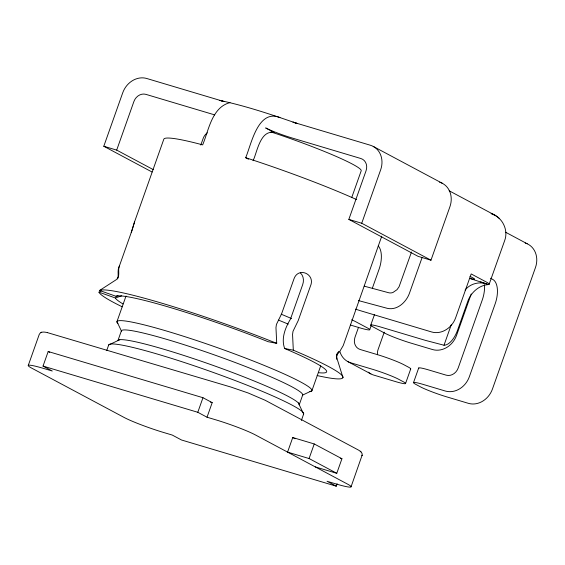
<?xml version="1.0" encoding="UTF-8"?>
<svg xmlns="http://www.w3.org/2000/svg" width="565" height="565" viewBox="0 0 565 565"><rect width="100%" height="100%" fill="white"/><g stroke="black" fill="none" stroke-linecap="round" stroke-linejoin="round"><path stroke-width="0.85" d="M117.633 278.94C118.947 275.141 117.146 270.903 118.996 267.125L132.175 229.899L134.583 221.77L131.25 232.526M119.596 265.43C117.188 269.985 121.009 276.617 115.959 279.88L99.574 290.481L115.966 296.279A112.145 9.774 19.5 0 1 268.085 341.684L276.716 343.351L275.967 327.644L276.419 324.458L281.61 313.787L293.864 279.181C298.073 266.256 315.779 274.039 310.46 286.017L298.207 320.616L293.016 331.288L292.557 334.473L293.313 350.187A129.477 11.286 19.5 0 1 317.149 375.555M301.371 420.473L303.652 414.018L298.341 402.937M381.742 236.205L343.223 345.575L339.614 351.727L336.945 354.029L338.174 352.963L338.477 351.677L336.662 355.533L337.015 354.361L336.627 357.899L336.38 356.473L342.983 377.632M152.034 172L103.798 146.257L122.718 92.808A20.693 17.854 -61.9 0 1 146.801 78.507L224.178 101.608L219.849 100.422C246.192 106.036 271.793 114.674 297.225 123.516L295.474 122.916M28.25 365.477L39.26 334.381C40.553 331.125 44.847 332.015 47.46 332.63M153.263 169.62L116.694 150.106L133.898 101.516A10.347 8.927 -61.9 0 1 145.932 94.369L214.721 114.9M336.274 486.19L181.506 439.994L172.268 435.064L163.673 432.5A31.04 2.705 19.5 0 1 124.032 417.408L31.718 368.14A31.047 2.705 19.5 0 1 43.66 368.451L52.263 371.014L43.032 366.092L48.187 351.515L202.962 397.711L212.193 402.64L207.03 417.217L215.625 419.781A31.047 2.705 19.5 0 1 255.267 434.866L347.588 484.134A31.047 2.705 19.5 0 1 335.638 483.831L327.043 481.26L336.274 486.19L337.136 483.76M134.569 221.805L163.829 139.174A119.003 10.375 19.5 0 1 202.673 144.866C208.662 130.466 211.882 107.223 230.012 102.611M106.686 350.632L108.692 344.975L119.794 339.699M126.037 295.989L116.948 321.647L121.532 331.217M200.808 145.057L203.146 138.467A10.347 8.927 -61.9 0 1 207.369 132.824M248.515 159.217L245.669 157.699C251.128 145.184 257.739 108.537 279.943 117.541M253.071 160.686C257.096 152.663 260.161 129.35 274.449 132.62L265.67 127.937A20.693 1.801 19.5 0 0 292.105 137.994L360.887 158.525A10.347 8.927 -61.9 0 1 366.042 170.814L348.838 219.397L418.086 256.348L430.982 260.197L449.909 206.755A20.693 17.854 -61.9 0 0 439.591 182.184M207.03 417.217L197.799 412.288L202.962 397.711M351.776 197.411L361.19 170.828A77.61 6.766 19.5 0 0 270.868 131.92M430.982 260.197L361.734 223.246L380.662 169.804A20.693 17.854 -61.9 0 0 370.343 145.233L292.967 122.139L295.071 122.803M292.741 437.536L287.578 452.113L309.076 458.533L336.775 473.308L341.938 458.738L314.239 443.956L292.741 437.536L295.05 438.772M320.701 365.866L311.908 390.698L302.324 395.246M336.436 359.227L336.832 358.111M309.076 458.533L314.239 443.956M358.535 327.255L355.011 337.206A10.347 8.927 -61.9 0 0 360.166 349.488L377.364 354.622A20.693 1.801 19.5 0 1 403.791 364.686L408.41 367.144A20.693 1.801 19.5 0 1 410.317 369.115M372.342 288.263L379.094 269.187A20.693 10.311 -73.4 0 0 378.246 245.98M370.746 325.136L374.475 314.606M369.715 329.713L371.438 324.854M411.497 252.004L399.067 286.738L397.033 289.661L392.979 292.465A10.735 7.988 -64.9 0 1 388.699 292.741L364.227 286.158M384.249 332.142L378.091 349.523A10.347 8.927 -61.9 0 0 377.519 354.728M422.09 257.548L409.526 293.023C406.433 301.957 397.435 310.602 387.357 308.349L358.45 300.566M351.056 486.797L362.137 455.157L362.031 455.545C363.055 452.579 359.658 450.665 357.483 449.542L265.162 400.267L248.113 392.965L230.852 387.039L47.382 332.608M405.557 383.501L410.72 368.924M413.509 382.618L418.672 368.041M471.21 293.991L456.605 335.243A20.693 17.854 -61.9 0 1 432.522 349.544L411.03 343.132A20.693 1.801 19.5 0 1 384.603 333.068L373.062 326.909A20.693 1.801 19.5 0 1 381.022 327.121L425.445 340.377L444.005 345.236L451.237 324.826M489.191 284.146L504.672 240.57C508.359 230.788 503.253 219.22 494.001 214.707L449.147 190.772M465.087 290.064C470.257 283.524 479.621 281.201 487.348 284.181L469.423 278.312M122.231 306.802A129.477 11.286 19.5 0 1 98.974 292.176L101.071 290.82M121.616 295.855L115.366 297.981L98.974 292.176M41.718 332.213L40.984 332.495M115.966 296.279L117.972 295.714M300.347 272.839C303.546 275.72 304.118 280.607 302.72 284.52L290.466 319.126C285.29 327.7 280.932 338.569 284.675 348.52L293.313 350.187M103.798 146.257L116.694 150.106M348.838 219.397L361.734 223.246M350.349 325.016L359.439 327.728A20.693 1.801 19.5 0 0 367.405 327.94L355.865 321.782A20.693 1.801 19.5 0 0 351.67 319.783M210.498 402.132L212.193 402.64M43.032 366.092L197.799 412.288M340.285 458.243L341.938 458.738M315.277 466.895L336.775 473.308M525.203 243.028L527.237 243.79A20.693 17.854 -61.9 0 1 535.458 267.563L492.447 389.031A20.693 17.854 -61.9 0 1 468.364 403.332L446.873 396.913A20.693 1.801 19.5 0 1 420.445 386.856L415.826 384.391A20.693 1.801 19.5 0 1 423.785 384.595L445.284 391.015A20.693 17.854 -61.9 0 0 469.36 376.714L495.166 303.836A20.693 10.311 -73.4 0 0 492.821 279.47L490.512 278.241M480.617 281.871L485.413 283.595M373.225 146.42L442.473 183.371M505.64 232.257L527.237 243.79M469.939 276.306L473.053 277.966A13.454 1.172 19.5 0 1 469.727 278.361M347.821 361.6L370.908 373.917M48.187 351.515L49.727 352.334M495.484 215.569L497.285 216.769M360.265 451.251L360.95 451.823M497.807 217.186L499.594 218.747M418.863 368.444A20.693 1.801 19.5 0 1 428.948 370.019L446.145 375.153A10.347 8.927 -61.9 0 0 458.187 368.006L482.27 299.98A20.693 10.311 -73.4 0 0 484.431 284.795M245.669 157.699A119.003 10.375 19.5 0 1 356.713 199.636M355.533 309.119A20.693 1.801 19.5 0 0 361.967 311.174L431.611 331.959A20.693 17.854 -61.9 0 0 455.694 317.657L471.175 273.933L485.949 281.815A28.97 2.528 19.5 0 1 488.118 284.591C478.958 285.353 471.041 292.522 467.919 300.961L457.594 330.115A20.693 10.311 -73.4 0 1 444.005 345.236M339.989 351.91A20.693 17.854 -61.9 0 0 350.703 362.786L372.201 369.199A20.693 1.801 19.5 0 1 398.629 379.256L403.248 381.721A20.693 1.801 19.5 0 1 395.281 381.516L373.79 375.104A20.693 17.854 -61.9 0 1 368.324 372.173M99.574 290.481A129.477 11.286 19.5 0 1 276.716 343.351M284.675 348.52A112.145 9.774 19.5 0 1 318.356 372.646M122.993 303.935A112.145 9.774 19.5 0 1 115.366 297.981M108.692 344.968A103.416 9.019 19.5 0 1 209.184 370.993A103.416 9.019 19.5 0 1 303.652 414.018M117.908 323.653A103.409 9.019 19.5 0 1 217.447 347.673A103.409 9.019 19.5 0 1 309.903 391.651M281.257 314.225A96.17 8.39 19.5 0 1 291.604 318.603M278.538 320.115A103.409 9.019 19.5 0 1 288.242 324.141M121.369 330.871L117.93 340.589A96.17 8.39 19.5 0 1 211.381 364.785A96.17 8.39 19.5 0 1 299.231 404.794L302.671 395.083A96.17 8.39 19.5 0 0 214.827 355.067A96.17 8.39 19.5 0 0 121.369 330.871M493.012 214.262L491.119 213.521L495.088 215.322L493.012 214.262"/></g></svg>
